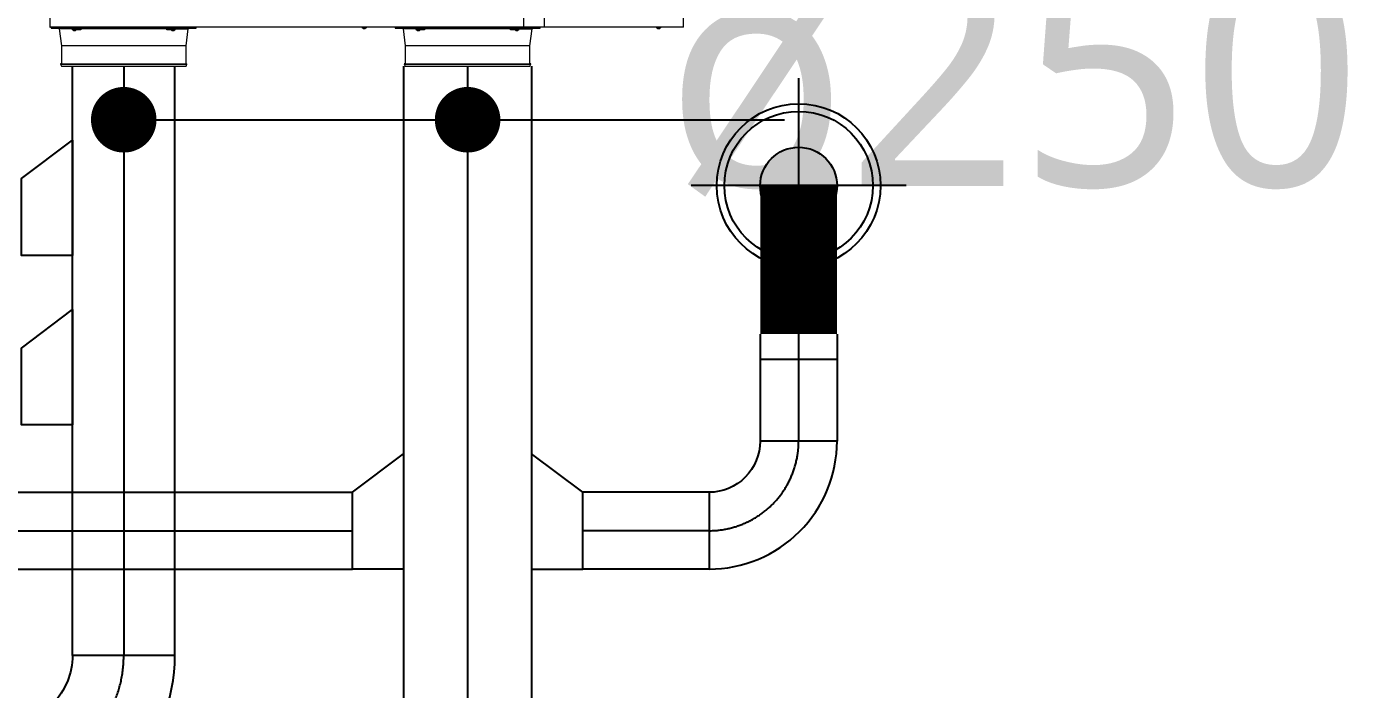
# Model space of a CAD drawing. Header units: millimetres. Extents: x 61566 to 667441, y 0 to 118800.
# Drawn here: x 446652 to 449232, y 49381 to 50675 of the extents above; entities that cross this region are included whole.
import ezdxf

# ---------------------------------------------------------------- set-up
doc = ezdxf.new("R2010")
doc.units = ezdxf.units.MM
doc.header["$LTSCALE"] = 200
doc.linetypes.add('CENTER', pattern=[50.8, 31.75, -6.35, 6.35, -6.35])
for name, color, linetype in [('DUCT', 7, 'Continuous'), ('LG-환기', 2, 'Continuous'), ('TEXT', 3, 'Continuous'), ('환기(RA)', 2, 'Continuous'), ('환기(SA)', 3, 'Continuous'), ('환기유니트', 6, 'Continuous')]:
    doc.layers.add(name, color=color, linetype=linetype)
doc.styles.add('LG전자', font='malgun.ttf')

# ---------------------------------------------------------------- blocks, each defined once
blk = doc.blocks.new('A$C40B63A93')
at = {"color": 1}
for p, q in [((210, 420), (210, 0)), ((420, 210), (0, 210))]:
    blk.add_line(p, q, dxfattribs=at)
at = {"color": 0}
for radius in [160, 145, 75]:
    blk.add_circle((210, 210), radius, dxfattribs=at)
blk = doc.blocks.new('ELBOW_90_150')
at = {"layer": 'DUCT', "color": 0}
blk.add_lwpolyline([(175, 250, 0.414214), (-75, 0), (75, 0, -0.414214), (175, 100), (175, 250)], format="xyb", dxfattribs=at)
at = {"layer": 'DUCT', "color": 1, "linetype": 'CENTER'}
blk.add_arc((175, 0), 175, 90, 180, dxfattribs=at)
blk = doc.blocks.new('상업용 프리미엄환기 800~1000CMH')
at = {"layer": 'LG-환기', "color": 0, "linetype": 'Continuous', "lineweight": 18}
for p, q in [((1051.8, 1261.3), (705.5, 1261.3)), ((1051.8, 1261.3), (1051.8, 989)), ((1052.3, 1217), (1052.3, 1208.1)), ((1054.2, 1210.6), (1054.2, 1210.6)), ((751.8, 989.1), (1051.8, 989.1)), ((1051.8, 989.1), (1051.8, 949.1)), ((1053.8, 980.9), (1051.8, 980.9)), ((1054, 969.9), (1053.8, 980.9)), ((1053.8, 980.9), (1053.8, 971.9)), ((1052.5, 729.7), (1052.5, 957.7)), ((1053.4, 968.5), (1053.4, 968.5)), ((1053.8, 969.8), (1053.8, 870.6)), ((1054, 937.7), (1054, 969.9)), ((1088.3, 961.2), (1054.9, 965.4)), ((1054.9, 941.2), (1054.9, 965.4)), ((1123.2, 961.2), (1088.3, 961.2)), ((1088.3, 961.2), (1088.3, 717.6)), ((1123.2, 716.3), (1123.2, 962.4)), ((1128.2, 961.2), (1123.9, 962.9)), ((1123.9, 715.8), (1123.9, 962.9)), ((1128.2, 717.6), (1128.2, 961.2)), ((1051.8, 949.1), (751.8, 949.1)), ((1051.8, 949), (1051.8, 23.9)), ((1056, 941.2), (1053.8, 941.2)), ((1056, 930.9), (1053.9, 930.9)), ((1056, 941.2), (1056, 924.7)), ((1056.3, 940.2), (1056, 940.2)), ((1056, 930.8), (1056.3, 930.8)), ((1056.3, 930.8), (1056.3, 940.2)), ((1056.9, 931.4), (1056.9, 923.3)), ((1058.1, 937.7), (1058.1, 937.7)), ((1058.5, 935.9), (1058.1, 935.9)), ((1058.1, 935.1), (1058.5, 935.1)), ((1058.1, 933.4), (1058.1, 933.4)), ((1054, 927.3), (1054, 751.4)), ((1054.9, 923.5), (1054.9, 755.2)), ((1053.8, 870.6), (1051.8, 870.6)), ((1051.8, 808.1), (1053.8, 808.1)), ((1053.8, 697.9), (1053.8, 808.1)), ((1056, 754), (1056, 737.5)), ((1056.9, 755.4), (1056.9, 747.4)), ((1053.8, 737.5), (1056, 737.5)), ((1056, 747.8), (1053.9, 747.8)), ((1054, 741), (1054, 708.9)), ((1054.9, 737.5), (1054.9, 713.3)), ((1056.3, 747.9), (1056, 747.9)), ((1056, 738.5), (1056.3, 738.5)), ((1056.3, 738.5), (1056.3, 747.9)), ((1058.1, 745.3), (1058.1, 745.3)), ((1058.5, 743.6), (1058.1, 743.6)), ((1058.1, 742.8), (1058.5, 742.8)), ((1058.1, 741), (1058.1, 741)), ((1051.8, 697.9), (1053.8, 697.9)), ((1053.8, 697.9), (1054, 708.9)), ((1054.9, 713.3), (1088.3, 717.6)), ((1088.3, 717.6), (1123.2, 717.6)), ((1123.9, 715.8), (1128.2, 717.6)), ((1052.3, 642), (1052.3, 633.1)), ((1054.2, 635.6), (1054.2, 635.6)), ((1053.8, 309.4), (1051.8, 309.4)), ((1053.8, 309.4), (1053.8, 199.1)), ((1054, 298.4), (1053.8, 309.4)), ((1054, 266.2), (1054, 298.4)), ((1054.9, 269.7), (1054.9, 293.9)), ((1088.3, 289.7), (1054.9, 293.9)), ((1088.3, 289.7), (1088.3, 46.1)), ((1123.2, 289.7), (1088.3, 289.7)), ((1123.2, 44.8), (1123.2, 290.9)), ((1123.9, 44.3), (1123.9, 291.4)), ((1128.2, 289.7), (1123.9, 291.4)), ((1128.2, 46.1), (1128.2, 289.7)), ((1056, 269.7), (1053.8, 269.7)), ((1056, 259.4), (1053.9, 259.4)), ((1056, 269.7), (1056, 253.2)), ((1056.3, 268.7), (1056, 268.7)), ((1056, 259.3), (1056.3, 259.3)), ((1056.3, 259.3), (1056.3, 268.7)), ((1056.9, 259.9), (1056.9, 251.8)), ((1058.1, 266.2), (1058.1, 266.2)), ((1058.5, 264.4), (1058.1, 264.4)), ((1058.1, 263.6), (1058.5, 263.6)), ((1058.1, 261.9), (1058.1, 261.9)), ((1054, 255.8), (1054, 79.9)), ((1054.9, 252), (1054.9, 83.7)), ((1053.8, 199.1), (1051.8, 199.1)), ((1051.8, 136.6), (1053.8, 136.6)), ((1053.8, 26.4), (1053.8, 136.6)), ((1056, 82.5), (1056, 66)), ((1056.9, 83.9), (1056.9, 75.9)), ((1053.8, 66), (1056, 66)), ((1056, 76.3), (1053.9, 76.3)), ((1054, 69.5), (1054, 37.4)), ((1054.9, 66), (1054.9, 41.8)), ((1056.3, 76.4), (1056, 76.4)), ((1056, 67), (1056.3, 67)), ((1056.3, 67), (1056.3, 76.4)), ((1058.1, 73.8), (1058.1, 73.8)), ((1058.5, 72.1), (1058.1, 72.1)), ((1058.1, 71.3), (1058.5, 71.3)), ((1058.1, 69.5), (1058.1, 69.5)), ((1051.8, 26.4), (1053.8, 26.4)), ((1053.8, 26.4), (1054, 37.4)), ((1054.9, 41.8), (1088.3, 46.1)), ((1088.3, 46.1), (1123.2, 46.1)), ((1123.9, 44.3), (1128.2, 46.1)), ((1051.8, 23.9), (-10.4, 23.9))]:
    blk.add_line(p, q, dxfattribs=at)
at = {"layer": 'LG-환기', "color": 0, "linetype": 'Continuous', "lineweight": 35}
for p, q in [((1050.5, 1261.3), (1050.5, 1261.3)), ((1050.5, 23.8), (1050.5, 23.9))]:
    blk.add_line(p, q, dxfattribs=at)
at = {"layer": 'LG-환기', "color": 0, "linetype": 'Continuous', "lineweight": 18}
for centre, radius, start, end in [((1052.1, 1216.8), 0.3, 55.3987, 180), ((1049.2, 1212.6), 5.4, 26.0867, 55.3987), ((1052.1, 1208.4), 0.3, 180, 304.6013), ((1049.2, 1212.6), 5.4, 304.6013, 338.604), ((1048.4, 970.5), 5.4, 26.0867, 51.0303), ((1048.4, 970.5), 5.4, 308.9696, 338.604), ((1055, 966.4), 1, 180, 262.6736), ((1123.7, 962.4), 0.5, 68.1986, 180), ((1052.4, 935.5), 6.1, 20.6378, 50.3981), ((1052.4, 935.5), 6.1, 309.6019, 339.3622), ((1052.4, 935.5), 6.09, 3.7679, 20.6843), ((1052.4, 935.5), 5.71, 355.982, 4.018), ((1052.4, 935.5), 6.09, 339.3157, 356.2321), ((1052.4, 743.2), 6.1, 20.6378, 50.3981), ((1052.4, 743.2), 6.1, 309.6019, 339.3622), ((1052.4, 743.2), 6.09, 3.7679, 20.6843), ((1052.4, 743.2), 5.71, 355.982, 4.018), ((1052.4, 743.2), 6.09, 339.3157, 356.2321), ((1055, 712.3), 1, 97.3264, 180), ((1123.7, 716.3), 0.5, 180, 291.8014), ((1052.1, 641.8), 0.3, 55.3987, 180), ((1052.1, 633.4), 0.3, 180, 304.6013), ((1049.2, 637.6), 5.4, 26.0867, 55.3987), ((1049.2, 637.6), 5.4, 304.6013, 338.604), ((1055, 294.9), 1, 180, 262.6736), ((1123.7, 290.9), 0.5, 68.1986, 180), ((1052.4, 264), 6.1, 20.6378, 50.3981), ((1052.4, 264), 6.1, 309.6019, 339.3622), ((1052.4, 264), 6.09, 3.7679, 20.6843), ((1052.4, 264), 5.71, 355.982, 4.018), ((1052.4, 264), 6.09, 339.3157, 356.2321), ((1052.4, 71.7), 6.1, 20.6378, 50.3981), ((1052.4, 71.7), 6.1, 309.6019, 339.3622), ((1052.4, 71.7), 6.09, 3.7679, 20.6843), ((1052.4, 71.7), 5.71, 355.982, 4.018), ((1052.4, 71.7), 6.09, 339.3157, 356.2321), ((1055, 40.8), 1, 97.3264, 180), ((1123.7, 44.8), 0.5, 180, 291.8014)]:
    blk.add_arc(centre, radius, start, end, dxfattribs=at)
for points, knots in [([(1054.5, 1213.3), (1054.5, 1213.4), (1054.5, 1213.5), (1054.5, 1213.6), (1054.5, 1213.7), (1054.4, 1213.8), (1054.4, 1213.9), (1054.4, 1214), (1054.4, 1214), (1054.4, 1214.1), (1054.3, 1214.3), (1054.2, 1214.5), (1054.2, 1214.6)], [0, 0, 0, 0, 0.25, 0.25, 0.375, 0.375, 0.5, 0.5, 0.625, 0.625, 0.75, 1, 1, 1, 1]), ([(1054.2, 1213), (1054.3, 1213), (1054.4, 1213), (1054.4, 1213), (1054.4, 1213), (1054.5, 1213), (1054.5, 1213), (1054.5, 1213), (1054.5, 1213), (1054.5, 1213)], [0, 0, 0, 0, 0.5, 0.5, 0.625, 0.625, 0.75, 0.75, 1, 1, 1, 1]), ([(1054.5, 1213), (1054.5, 1213), (1054.5, 1213), (1054.6, 1213), (1054.6, 1213), (1054.6, 1213), (1054.6, 1213), (1054.6, 1213), (1054.6, 1213), (1054.6, 1213), (1054.6, 1213), (1054.6, 1213), (1054.6, 1213), (1054.6, 1213.1), (1054.6, 1213.1), (1054.6, 1213.1), (1054.6, 1213.1), (1054.6, 1213.1), (1054.6, 1213.1), (1054.6, 1213.2), (1054.6, 1213.2), (1054.6, 1213.2), (1054.5, 1213.2), (1054.5, 1213.2), (1054.5, 1213.3)], [0, 0, 0, 0, 0.125, 0.125, 0.1875, 0.1875, 0.25, 0.25, 0.375, 0.375, 0.4375, 0.4375, 0.5, 0.5, 0.625, 0.625, 0.6875, 0.6875, 0.75, 0.8125, 0.8125, 0.875, 0.875, 1, 1, 1, 1]), ([(1054.5, 1212.2), (1054.5, 1212.2), (1054.5, 1212.2), (1054.4, 1212.2), (1054.4, 1212.2), (1054.3, 1212.2), (1054.3, 1212.2), (1054.2, 1212.2), (1054.2, 1212.2), (1054.2, 1212.2)], [0, 0, 0, 0, 0.5, 0.5, 0.75, 0.75, 0.875, 0.875, 1, 1, 1, 1]), ([(1054.2, 1210.6), (1054.3, 1210.7), (1054.3, 1210.8), (1054.4, 1211), (1054.4, 1211), (1054.4, 1211.1), (1054.4, 1211.2), (1054.5, 1211.4), (1054.5, 1211.6), (1054.5, 1211.9)], [0, 0, 0, 0, 0.25, 0.25, 0.375, 0.375, 0.5, 0.5, 1, 1, 1, 1]), ([(1054.5, 1211.9), (1054.5, 1211.9), (1054.5, 1211.9), (1054.6, 1211.9), (1054.6, 1211.9), (1054.6, 1212), (1054.6, 1212), (1054.6, 1212), (1054.6, 1212), (1054.6, 1212), (1054.6, 1212), (1054.6, 1212.1), (1054.6, 1212.1), (1054.6, 1212.1), (1054.6, 1212.1), (1054.6, 1212.1), (1054.6, 1212.1), (1054.6, 1212.1), (1054.6, 1212.1), (1054.6, 1212.1), (1054.6, 1212.1), (1054.6, 1212.1), (1054.5, 1212.2), (1054.5, 1212.2), (1054.5, 1212.2)], [0, 0, 0, 0, 0.125, 0.125, 0.1875, 0.1875, 0.25, 0.25, 0.375, 0.375, 0.4375, 0.4375, 0.5, 0.5, 0.625, 0.625, 0.6875, 0.6875, 0.75, 0.8125, 0.8125, 0.875, 0.875, 1, 1, 1, 1]), ([(1053.7, 971.2), (1053.7, 971.3), (1053.7, 971.4), (1053.7, 971.5), (1053.7, 971.6), (1053.6, 971.7), (1053.6, 971.8), (1053.6, 971.9), (1053.6, 971.9), (1053.6, 972), (1053.5, 972.2), (1053.4, 972.4), (1053.4, 972.5)], [0, 0, 0, 0, 0.25, 0.25, 0.375, 0.375, 0.5, 0.5, 0.625, 0.625, 0.75, 1, 1, 1, 1]), ([(1053.4, 970.9), (1053.5, 970.9), (1053.6, 970.9), (1053.6, 970.9), (1053.6, 970.9), (1053.7, 970.9), (1053.7, 970.9), (1053.7, 970.9), (1053.7, 970.9), (1053.7, 970.9)], [0, 0, 0, 0, 0.5, 0.5, 0.625, 0.625, 0.75, 0.75, 1, 1, 1, 1]), ([(1053.7, 970.1), (1053.7, 970.1), (1053.7, 970.1), (1053.6, 970.1), (1053.6, 970.1), (1053.5, 970.1), (1053.5, 970.1), (1053.4, 970.1), (1053.4, 970.1), (1053.4, 970.1)], [0, 0, 0, 0, 0.5, 0.5, 0.75, 0.75, 0.875, 0.875, 1, 1, 1, 1]), ([(1053.4, 968.5), (1053.5, 968.6), (1053.5, 968.7), (1053.6, 968.9), (1053.6, 968.9), (1053.6, 969), (1053.6, 969.1), (1053.7, 969.3), (1053.7, 969.5), (1053.7, 969.8)], [0, 0, 0, 0, 0.25, 0.25, 0.375, 0.375, 0.5, 0.5, 1, 1, 1, 1]), ([(1053.7, 970.9), (1053.7, 970.9), (1053.7, 970.9), (1053.8, 970.9), (1053.8, 970.9), (1053.8, 970.9), (1053.8, 970.9), (1053.8, 970.9), (1053.8, 970.9), (1053.8, 970.9), (1053.8, 970.9), (1053.8, 970.9), (1053.8, 970.9), (1053.8, 971), (1053.8, 971), (1053.8, 971), (1053.8, 971), (1053.8, 971), (1053.8, 971), (1053.8, 971.1), (1053.8, 971.1), (1053.8, 971.1), (1053.7, 971.1), (1053.7, 971.1), (1053.7, 971.2)], [0, 0, 0, 0, 0.125, 0.125, 0.1875, 0.1875, 0.25, 0.25, 0.375, 0.375, 0.4375, 0.4375, 0.5, 0.5, 0.625, 0.625, 0.6875, 0.6875, 0.75, 0.8125, 0.8125, 0.875, 0.875, 1, 1, 1, 1]), ([(1053.7, 969.8), (1053.7, 969.8), (1053.7, 969.8), (1053.8, 969.8), (1053.8, 969.8), (1053.8, 969.9), (1053.8, 969.9), (1053.8, 969.9), (1053.8, 969.9), (1053.8, 969.9), (1053.8, 969.9), (1053.8, 970), (1053.8, 970), (1053.8, 970), (1053.8, 970), (1053.8, 970), (1053.8, 970), (1053.8, 970), (1053.8, 970), (1053.8, 970), (1053.8, 970), (1053.8, 970), (1053.7, 970.1), (1053.7, 970.1), (1053.7, 970.1)], [0, 0, 0, 0, 0.125, 0.125, 0.1875, 0.1875, 0.25, 0.25, 0.375, 0.375, 0.4375, 0.4375, 0.5, 0.5, 0.625, 0.625, 0.6875, 0.6875, 0.75, 0.8125, 0.8125, 0.875, 0.875, 1, 1, 1, 1]), ([(1053.8, 939.4), (1053.8, 939.6), (1053.8, 939.7), (1053.8, 939.8), (1053.8, 939.9), (1053.8, 939.9), (1053.8, 940), (1053.8, 940.1), (1053.8, 940.3), (1053.8, 940.5), (1053.8, 940.6), (1053.8, 940.8), (1053.8, 940.8), (1053.8, 940.8), (1053.8, 940.9), (1053.8, 940.9), (1053.8, 940.9), (1053.8, 941), (1053.8, 941.1), (1053.8, 941.1), (1053.8, 941.2), (1053.8, 941.2), (1053.8, 941.2), (1053.8, 941.2), (1053.8, 941.2)], [0, 0, 0, 0, 0.12492, 0.12492, 0.15615, 0.15615, 0.18738, 0.24984, 0.24984, 0.37476, 0.49968, 0.49968, 0.562139, 0.562139, 0.593369, 0.593369, 0.624599, 0.624599, 0.749519, 0.874439, 0.874439, 0.999359, 0.999359, 1, 1, 1, 1]), ([(1053.9, 930.9), (1053.9, 931.1), (1053.9, 931.2), (1053.9, 931.5), (1053.9, 931.8), (1053.8, 932.2), (1053.8, 932.4), (1053.8, 932.4), (1053.8, 932.5), (1053.8, 932.6), (1053.8, 932.7), (1053.8, 932.8), (1053.8, 933.1), (1053.8, 933.4), (1053.8, 933.8), (1053.8, 934.1), (1053.8, 934.2), (1053.8, 934.3), (1053.8, 934.4), (1053.8, 934.5), (1053.8, 934.5), (1053.8, 934.8), (1053.8, 935), (1053.8, 935.4), (1053.8, 935.8), (1053.8, 936.1), (1053.8, 936.4), (1053.8, 936.4), (1053.8, 936.5), (1053.8, 936.6), (1053.8, 936.7), (1053.8, 936.8), (1053.8, 937.1), (1053.8, 937.5), (1053.8, 937.8), (1053.8, 938.1), (1053.8, 938.2), (1053.8, 938.3), (1053.8, 938.3), (1053.8, 938.4), (1053.8, 938.5), (1053.8, 938.7), (1053.8, 938.8), (1053.8, 939.1), (1053.8, 939.3), (1053.8, 939.4)], [0, 0, 0, 0, 0.0625, 0.0625, 0.125, 0.1875, 0.1875, 0.203125, 0.203125, 0.21875, 0.21875, 0.25, 0.25, 0.3125, 0.375, 0.375, 0.40625, 0.40625, 0.421875, 0.421875, 0.4375, 0.4375, 0.5, 0.5, 0.5625, 0.625, 0.625, 0.640625, 0.640625, 0.65625, 0.65625, 0.6875, 0.6875, 0.75, 0.8125, 0.8125, 0.84375, 0.84375, 0.859375, 0.859375, 0.875, 0.875, 0.9375, 0.9375, 1, 1, 1, 1]), ([(1054, 927.3), (1054, 927.6), (1054, 927.8), (1053.9, 929), (1053.9, 930), (1053.9, 930.9)], [0, 0, 0, 0, 0.221672, 0.221672, 1, 1, 1, 1]), ([(1054, 924.9), (1054.3, 924.9), (1054.7, 924.9), (1055.3, 924.8), (1055.7, 924.8), (1056, 924.7)], [0, 0, 0, 0, 0.5, 0.5, 1, 1, 1, 1]), ([(1054.9, 923.5), (1054.9, 923.5), (1054.9, 923.5), (1054.8, 923.5), (1054.8, 923.5), (1054.8, 923.5), (1054.8, 923.6), (1054.7, 923.6), (1054.7, 923.7), (1054.6, 923.7), (1054.5, 923.8), (1054.5, 923.9), (1054.4, 923.9), (1054.4, 924), (1054.4, 924), (1054.4, 924), (1054.3, 924), (1054.3, 924.1), (1054.3, 924.2), (1054.2, 924.2), (1054.2, 924.3), (1054.2, 924.3), (1054.1, 924.4), (1054.1, 924.4), (1054.1, 924.4), (1054.1, 924.5), (1054.1, 924.5), (1054.1, 924.6), (1054, 924.6), (1054, 924.6), (1054, 924.7), (1054, 924.7), (1054, 924.7), (1054, 924.8), (1054, 924.8), (1054, 924.8), (1054, 924.9)], [0, 0, 0, 0, 0.015625, 0.015625, 0.03125, 0.0625, 0.0625, 0.125, 0.125, 0.25, 0.25, 0.375, 0.375, 0.40625, 0.40625, 0.4375, 0.4375, 0.5, 0.5, 0.625, 0.625, 0.65625, 0.65625, 0.6875, 0.6875, 0.75, 0.75, 0.8125, 0.8125, 0.84375, 0.84375, 0.875, 0.875, 0.9375, 0.9375, 1, 1, 1, 1]), ([(1056, 924.7), (1056, 924.7), (1056, 924.6), (1056, 924.6), (1056, 924.5), (1056, 924.5), (1056, 924.5), (1056, 924.4), (1056, 924.4), (1056.1, 924.4), (1056.1, 924.3), (1056.1, 924.3), (1056.1, 924.2), (1056.1, 924.2), (1056.1, 924.2), (1056.2, 924.1), (1056.2, 924.1), (1056.2, 924.1), (1056.3, 924), (1056.3, 923.9), (1056.3, 923.9), (1056.4, 923.8), (1056.4, 923.8), (1056.4, 923.8), (1056.4, 923.8), (1056.5, 923.7), (1056.5, 923.6), (1056.6, 923.5), (1056.7, 923.5), (1056.7, 923.4), (1056.8, 923.4), (1056.8, 923.3), (1056.8, 923.3), (1056.8, 923.3), (1056.9, 923.3), (1056.9, 923.3), (1056.9, 923.3)], [0, 0, 0, 0, 0.0625, 0.0625, 0.125, 0.125, 0.15625, 0.15625, 0.1875, 0.1875, 0.25, 0.25, 0.3125, 0.3125, 0.34375, 0.34375, 0.375, 0.375, 0.5, 0.5, 0.5625, 0.5625, 0.59375, 0.59375, 0.625, 0.625, 0.75, 0.75, 0.875, 0.875, 0.9375, 0.9375, 0.96875, 0.984375, 0.984375, 1, 1, 1, 1]), ([(1053.8, 808.1), (1053.8, 813.3), (1053.8, 818.5), (1053.8, 828.9), (1053.8, 839.4), (1053.8, 849.8), (1053.8, 860.2), (1053.8, 865.4), (1053.8, 870.6)], [0, 0, 0, 0, 0.25, 0.25, 0.5, 0.75, 0.75, 1, 1, 1, 1]), ([(1053.9, 747.8), (1053.9, 748.7), (1053.9, 749.7), (1054, 750.9), (1054, 751.2), (1054, 751.4)], [0, 0, 0, 0, 0.778328, 0.778328, 1, 1, 1, 1]), ([(1054, 753.8), (1054, 753.9), (1054, 753.9), (1054, 754), (1054, 754), (1054, 754), (1054, 754.1), (1054, 754.1), (1054, 754.1), (1054.1, 754.2), (1054.1, 754.2), (1054.1, 754.3), (1054.1, 754.3), (1054.1, 754.3), (1054.1, 754.4), (1054.2, 754.4), (1054.2, 754.4), (1054.2, 754.5), (1054.3, 754.5), (1054.3, 754.6), (1054.3, 754.7), (1054.4, 754.7), (1054.4, 754.7), (1054.4, 754.8), (1054.4, 754.8), (1054.5, 754.8), (1054.5, 754.9), (1054.6, 755), (1054.7, 755.1), (1054.7, 755.1), (1054.8, 755.2), (1054.8, 755.2), (1054.8, 755.2), (1054.8, 755.2), (1054.9, 755.2), (1054.9, 755.2), (1054.9, 755.2)], [0, 0, 0, 0, 0.0625, 0.0625, 0.125, 0.125, 0.15625, 0.15625, 0.1875, 0.1875, 0.25, 0.25, 0.3125, 0.3125, 0.34375, 0.34375, 0.375, 0.375, 0.5, 0.5, 0.5625, 0.5625, 0.59375, 0.59375, 0.625, 0.625, 0.75, 0.75, 0.875, 0.875, 0.9375, 0.9375, 0.96875, 0.984375, 0.984375, 1, 1, 1, 1]), ([(1056, 754), (1055.7, 753.9), (1055.3, 753.9), (1054.7, 753.8), (1054.3, 753.8), (1054, 753.8)], [0, 0, 0, 0, 0.5, 0.5, 1, 1, 1, 1]), ([(1056.9, 755.4), (1056.9, 755.4), (1056.9, 755.4), (1056.8, 755.4), (1056.8, 755.4), (1056.8, 755.4), (1056.8, 755.3), (1056.7, 755.3), (1056.7, 755.2), (1056.6, 755.2), (1056.5, 755.1), (1056.5, 755), (1056.4, 755), (1056.4, 754.9), (1056.4, 754.9), (1056.4, 754.9), (1056.3, 754.8), (1056.3, 754.8), (1056.3, 754.7), (1056.2, 754.7), (1056.2, 754.6), (1056.2, 754.6), (1056.1, 754.5), (1056.1, 754.5), (1056.1, 754.5), (1056.1, 754.4), (1056.1, 754.4), (1056.1, 754.3), (1056, 754.3), (1056, 754.3), (1056, 754.2), (1056, 754.2), (1056, 754.2), (1056, 754.1), (1056, 754.1), (1056, 754.1), (1056, 754)], [0, 0, 0, 0, 0.015625, 0.015625, 0.03125, 0.0625, 0.0625, 0.125, 0.125, 0.25, 0.25, 0.375, 0.375, 0.40625, 0.40625, 0.4375, 0.4375, 0.5, 0.5, 0.625, 0.625, 0.65625, 0.65625, 0.6875, 0.6875, 0.75, 0.75, 0.8125, 0.8125, 0.84375, 0.84375, 0.875, 0.875, 0.9375, 0.9375, 1, 1, 1, 1]), ([(1053.8, 739.3), (1053.8, 739.4), (1053.8, 739.6), (1053.8, 739.8), (1053.8, 739.8), (1053.8, 739.9), (1053.8, 740), (1053.8, 740.1), (1053.8, 740.4), (1053.8, 740.7), (1053.8, 741.1), (1053.8, 741.3), (1053.8, 741.4), (1053.8, 741.6), (1053.8, 741.6), (1053.8, 741.7), (1053.8, 741.8), (1053.8, 742), (1053.8, 742.4), (1053.8, 742.8), (1053.8, 743.1), (1053.8, 743.3), (1053.8, 743.6), (1053.8, 743.6), (1053.8, 743.7), (1053.8, 743.9), (1053.8, 744), (1053.8, 744.3), (1053.8, 744.7), (1053.8, 745.1), (1053.8, 745.4), (1053.8, 745.5), (1053.8, 745.7), (1053.8, 745.7), (1053.8, 746), (1053.8, 746.4), (1053.9, 746.7), (1053.9, 747), (1053.9, 747), (1053.9, 747.2), (1053.9, 747.2), (1053.9, 747.3), (1053.9, 747.3), (1053.9, 747.5), (1053.9, 747.6), (1053.9, 747.8)], [0, 0, 0, 0, 0.0625, 0.0625, 0.078125, 0.078125, 0.09375, 0.125, 0.125, 0.1875, 0.25, 0.25, 0.28125, 0.28125, 0.296875, 0.296875, 0.3125, 0.3125, 0.375, 0.4375, 0.4375, 0.5, 0.5, 0.515625, 0.515625, 0.53125, 0.5625, 0.5625, 0.625, 0.6875, 0.6875, 0.71875, 0.71875, 0.75, 0.75, 0.8125, 0.875, 0.875, 0.90625, 0.90625, 0.921875, 0.921875, 0.9375, 0.9375, 1, 1, 1, 1]), ([(1053.8, 737.5), (1053.8, 737.5), (1053.8, 737.5), (1053.8, 737.5), (1053.8, 737.6), (1053.8, 737.6), (1053.8, 737.7), (1053.8, 737.7), (1053.8, 737.7), (1053.8, 737.7), (1053.8, 737.7), (1053.8, 737.8), (1053.8, 737.9), (1053.8, 738), (1053.8, 738.2), (1053.8, 738.3), (1053.8, 738.3), (1053.8, 738.4), (1053.8, 738.4), (1053.8, 738.5), (1053.8, 738.5), (1053.8, 738.7), (1053.8, 738.8), (1053.8, 739), (1053.8, 739.2), (1053.8, 739.3)], [0, 0, 0, 0, 0.001286, 0.001286, 0.126125, 0.250964, 0.250964, 0.282174, 0.282174, 0.313384, 0.313384, 0.375804, 0.375804, 0.500643, 0.625482, 0.625482, 0.687902, 0.687902, 0.719112, 0.719112, 0.750321, 0.750321, 0.875161, 0.875161, 1, 1, 1, 1]), ([(1054.5, 638.3), (1054.5, 638.4), (1054.5, 638.5), (1054.5, 638.6), (1054.5, 638.7), (1054.4, 638.8), (1054.4, 638.9), (1054.4, 639), (1054.4, 639), (1054.4, 639.1), (1054.3, 639.3), (1054.2, 639.5), (1054.2, 639.6)], [0, 0, 0, 0, 0.25, 0.25, 0.375, 0.375, 0.5, 0.5, 0.625, 0.625, 0.75, 1, 1, 1, 1]), ([(1054.2, 638), (1054.3, 638), (1054.4, 638), (1054.4, 638), (1054.4, 638), (1054.5, 638), (1054.5, 638), (1054.5, 638), (1054.5, 638), (1054.5, 638)], [0, 0, 0, 0, 0.5, 0.5, 0.625, 0.625, 0.75, 0.75, 1, 1, 1, 1]), ([(1054.5, 637.2), (1054.5, 637.2), (1054.5, 637.2), (1054.4, 637.2), (1054.4, 637.2), (1054.3, 637.2), (1054.3, 637.2), (1054.2, 637.2), (1054.2, 637.2), (1054.2, 637.2)], [0, 0, 0, 0, 0.5, 0.5, 0.75, 0.75, 0.875, 0.875, 1, 1, 1, 1]), ([(1054.2, 635.6), (1054.3, 635.7), (1054.3, 635.8), (1054.4, 636), (1054.4, 636), (1054.4, 636.1), (1054.4, 636.2), (1054.5, 636.4), (1054.5, 636.6), (1054.5, 636.9)], [0, 0, 0, 0, 0.25, 0.25, 0.375, 0.375, 0.5, 0.5, 1, 1, 1, 1]), ([(1054.5, 638), (1054.5, 638), (1054.5, 638), (1054.6, 638), (1054.6, 638), (1054.6, 638), (1054.6, 638), (1054.6, 638), (1054.6, 638), (1054.6, 638), (1054.6, 638), (1054.6, 638), (1054.6, 638), (1054.6, 638.1), (1054.6, 638.1), (1054.6, 638.1), (1054.6, 638.1), (1054.6, 638.1), (1054.6, 638.1), (1054.6, 638.2), (1054.6, 638.2), (1054.6, 638.2), (1054.5, 638.2), (1054.5, 638.2), (1054.5, 638.3)], [0, 0, 0, 0, 0.125, 0.125, 0.1875, 0.1875, 0.25, 0.25, 0.375, 0.375, 0.4375, 0.4375, 0.5, 0.5, 0.625, 0.625, 0.6875, 0.6875, 0.75, 0.8125, 0.8125, 0.875, 0.875, 1, 1, 1, 1]), ([(1054.5, 636.9), (1054.5, 636.9), (1054.5, 636.9), (1054.6, 636.9), (1054.6, 636.9), (1054.6, 637), (1054.6, 637), (1054.6, 637), (1054.6, 637), (1054.6, 637), (1054.6, 637), (1054.6, 637.1), (1054.6, 637.1), (1054.6, 637.1), (1054.6, 637.1), (1054.6, 637.1), (1054.6, 637.1), (1054.6, 637.1), (1054.6, 637.1), (1054.6, 637.1), (1054.6, 637.1), (1054.6, 637.1), (1054.5, 637.2), (1054.5, 637.2), (1054.5, 637.2)], [0, 0, 0, 0, 0.125, 0.125, 0.1875, 0.1875, 0.25, 0.25, 0.375, 0.375, 0.4375, 0.4375, 0.5, 0.5, 0.625, 0.625, 0.6875, 0.6875, 0.75, 0.8125, 0.8125, 0.875, 0.875, 1, 1, 1, 1]), ([(1053.8, 267.9), (1053.8, 268.1), (1053.8, 268.2), (1053.8, 268.3), (1053.8, 268.4), (1053.8, 268.4), (1053.8, 268.5), (1053.8, 268.6), (1053.8, 268.8), (1053.8, 269), (1053.8, 269.1), (1053.8, 269.3), (1053.8, 269.3), (1053.8, 269.3), (1053.8, 269.4), (1053.8, 269.4), (1053.8, 269.4), (1053.8, 269.5), (1053.8, 269.6), (1053.8, 269.6), (1053.8, 269.7), (1053.8, 269.7), (1053.8, 269.7), (1053.8, 269.7), (1053.8, 269.7)], [0, 0, 0, 0, 0.12492, 0.12492, 0.15615, 0.15615, 0.18738, 0.24984, 0.24984, 0.37476, 0.49968, 0.49968, 0.562139, 0.562139, 0.593369, 0.593369, 0.624599, 0.624599, 0.749519, 0.874439, 0.874439, 0.999359, 0.999359, 1, 1, 1, 1]), ([(1053.9, 259.4), (1053.9, 259.6), (1053.9, 259.7), (1053.9, 260), (1053.9, 260.3), (1053.8, 260.7), (1053.8, 260.9), (1053.8, 260.9), (1053.8, 261), (1053.8, 261.1), (1053.8, 261.2), (1053.8, 261.3), (1053.8, 261.6), (1053.8, 261.9), (1053.8, 262.3), (1053.8, 262.6), (1053.8, 262.7), (1053.8, 262.8), (1053.8, 262.9), (1053.8, 263), (1053.8, 263), (1053.8, 263.3), (1053.8, 263.5), (1053.8, 263.9), (1053.8, 264.3), (1053.8, 264.6), (1053.8, 264.9), (1053.8, 264.9), (1053.8, 265), (1053.8, 265.1), (1053.8, 265.2), (1053.8, 265.3), (1053.8, 265.6), (1053.8, 266), (1053.8, 266.3), (1053.8, 266.6), (1053.8, 266.7), (1053.8, 266.8), (1053.8, 266.8), (1053.8, 266.9), (1053.8, 267), (1053.8, 267.2), (1053.8, 267.3), (1053.8, 267.6), (1053.8, 267.8), (1053.8, 267.9)], [0, 0, 0, 0, 0.0625, 0.0625, 0.125, 0.1875, 0.1875, 0.203125, 0.203125, 0.21875, 0.21875, 0.25, 0.25, 0.3125, 0.375, 0.375, 0.40625, 0.40625, 0.421875, 0.421875, 0.4375, 0.4375, 0.5, 0.5, 0.5625, 0.625, 0.625, 0.640625, 0.640625, 0.65625, 0.65625, 0.6875, 0.6875, 0.75, 0.8125, 0.8125, 0.84375, 0.84375, 0.859375, 0.859375, 0.875, 0.875, 0.9375, 0.9375, 1, 1, 1, 1]), ([(1054, 255.8), (1054, 256.1), (1054, 256.3), (1053.9, 257.5), (1053.9, 258.5), (1053.9, 259.4)], [0, 0, 0, 0, 0.221672, 0.221672, 1, 1, 1, 1]), ([(1054, 253.4), (1054.3, 253.4), (1054.7, 253.4), (1055.3, 253.3), (1055.7, 253.3), (1056, 253.2)], [0, 0, 0, 0, 0.5, 0.5, 1, 1, 1, 1]), ([(1054.9, 252), (1054.9, 252), (1054.9, 252), (1054.8, 252), (1054.8, 252), (1054.8, 252), (1054.8, 252.1), (1054.7, 252.1), (1054.7, 252.2), (1054.6, 252.2), (1054.5, 252.3), (1054.5, 252.4), (1054.4, 252.4), (1054.4, 252.5), (1054.4, 252.5), (1054.4, 252.5), (1054.3, 252.5), (1054.3, 252.6), (1054.3, 252.7), (1054.2, 252.7), (1054.2, 252.8), (1054.2, 252.8), (1054.1, 252.9), (1054.1, 252.9), (1054.1, 252.9), (1054.1, 253), (1054.1, 253), (1054.1, 253.1), (1054, 253.1), (1054, 253.1), (1054, 253.2), (1054, 253.2), (1054, 253.2), (1054, 253.3), (1054, 253.3), (1054, 253.3), (1054, 253.4)], [0, 0, 0, 0, 0.015625, 0.015625, 0.03125, 0.0625, 0.0625, 0.125, 0.125, 0.25, 0.25, 0.375, 0.375, 0.40625, 0.40625, 0.4375, 0.4375, 0.5, 0.5, 0.625, 0.625, 0.65625, 0.65625, 0.6875, 0.6875, 0.75, 0.75, 0.8125, 0.8125, 0.84375, 0.84375, 0.875, 0.875, 0.9375, 0.9375, 1, 1, 1, 1]), ([(1056, 253.2), (1056, 253.2), (1056, 253.1), (1056, 253.1), (1056, 253), (1056, 253), (1056, 253), (1056, 252.9), (1056, 252.9), (1056.1, 252.9), (1056.1, 252.8), (1056.1, 252.8), (1056.1, 252.7), (1056.1, 252.7), (1056.1, 252.7), (1056.2, 252.6), (1056.2, 252.6), (1056.2, 252.6), (1056.3, 252.5), (1056.3, 252.4), (1056.3, 252.4), (1056.4, 252.3), (1056.4, 252.3), (1056.4, 252.3), (1056.4, 252.3), (1056.5, 252.2), (1056.5, 252.1), (1056.6, 252), (1056.7, 252), (1056.7, 251.9), (1056.8, 251.9), (1056.8, 251.8), (1056.8, 251.8), (1056.8, 251.8), (1056.9, 251.8), (1056.9, 251.8), (1056.9, 251.8)], [0, 0, 0, 0, 0.0625, 0.0625, 0.125, 0.125, 0.15625, 0.15625, 0.1875, 0.1875, 0.25, 0.25, 0.3125, 0.3125, 0.34375, 0.34375, 0.375, 0.375, 0.5, 0.5, 0.5625, 0.5625, 0.59375, 0.59375, 0.625, 0.625, 0.75, 0.75, 0.875, 0.875, 0.9375, 0.9375, 0.96875, 0.984375, 0.984375, 1, 1, 1, 1]), ([(1053.8, 136.6), (1053.8, 141.8), (1053.8, 147), (1053.8, 157.4), (1053.8, 167.9), (1053.8, 178.3), (1053.8, 188.7), (1053.8, 193.9), (1053.8, 199.1)], [0, 0, 0, 0, 0.25, 0.25, 0.5, 0.75, 0.75, 1, 1, 1, 1]), ([(1053.9, 76.3), (1053.9, 77.2), (1053.9, 78.2), (1054, 79.4), (1054, 79.7), (1054, 79.9)], [0, 0, 0, 0, 0.778328, 0.778328, 1, 1, 1, 1]), ([(1054, 82.3), (1054, 82.4), (1054, 82.4), (1054, 82.5), (1054, 82.5), (1054, 82.5), (1054, 82.6), (1054, 82.6), (1054, 82.6), (1054.1, 82.7), (1054.1, 82.7), (1054.1, 82.8), (1054.1, 82.8), (1054.1, 82.8), (1054.1, 82.9), (1054.2, 82.9), (1054.2, 82.9), (1054.2, 83), (1054.3, 83), (1054.3, 83.1), (1054.3, 83.2), (1054.4, 83.2), (1054.4, 83.2), (1054.4, 83.3), (1054.4, 83.3), (1054.5, 83.3), (1054.5, 83.4), (1054.6, 83.5), (1054.7, 83.6), (1054.7, 83.6), (1054.8, 83.7), (1054.8, 83.7), (1054.8, 83.7), (1054.8, 83.7), (1054.9, 83.7), (1054.9, 83.7), (1054.9, 83.7)], [0, 0, 0, 0, 0.0625, 0.0625, 0.125, 0.125, 0.15625, 0.15625, 0.1875, 0.1875, 0.25, 0.25, 0.3125, 0.3125, 0.34375, 0.34375, 0.375, 0.375, 0.5, 0.5, 0.5625, 0.5625, 0.59375, 0.59375, 0.625, 0.625, 0.75, 0.75, 0.875, 0.875, 0.9375, 0.9375, 0.96875, 0.984375, 0.984375, 1, 1, 1, 1]), ([(1056, 82.5), (1055.7, 82.4), (1055.3, 82.4), (1054.7, 82.3), (1054.3, 82.3), (1054, 82.3)], [0, 0, 0, 0, 0.5, 0.5, 1, 1, 1, 1]), ([(1056.9, 83.9), (1056.9, 83.9), (1056.9, 83.9), (1056.8, 83.9), (1056.8, 83.9), (1056.8, 83.9), (1056.8, 83.8), (1056.7, 83.8), (1056.7, 83.7), (1056.6, 83.7), (1056.5, 83.6), (1056.5, 83.5), (1056.4, 83.5), (1056.4, 83.4), (1056.4, 83.4), (1056.4, 83.4), (1056.3, 83.3), (1056.3, 83.3), (1056.3, 83.2), (1056.2, 83.2), (1056.2, 83.1), (1056.2, 83.1), (1056.1, 83), (1056.1, 83), (1056.1, 83), (1056.1, 82.9), (1056.1, 82.9), (1056.1, 82.8), (1056, 82.8), (1056, 82.8), (1056, 82.7), (1056, 82.7), (1056, 82.7), (1056, 82.6), (1056, 82.6), (1056, 82.6), (1056, 82.5)], [0, 0, 0, 0, 0.015625, 0.015625, 0.03125, 0.0625, 0.0625, 0.125, 0.125, 0.25, 0.25, 0.375, 0.375, 0.40625, 0.40625, 0.4375, 0.4375, 0.5, 0.5, 0.625, 0.625, 0.65625, 0.65625, 0.6875, 0.6875, 0.75, 0.75, 0.8125, 0.8125, 0.84375, 0.84375, 0.875, 0.875, 0.9375, 0.9375, 1, 1, 1, 1]), ([(1053.8, 67.8), (1053.8, 67.9), (1053.8, 68.1), (1053.8, 68.3), (1053.8, 68.3), (1053.8, 68.4), (1053.8, 68.5), (1053.8, 68.6), (1053.8, 68.9), (1053.8, 69.2), (1053.8, 69.6), (1053.8, 69.8), (1053.8, 69.9), (1053.8, 70.1), (1053.8, 70.1), (1053.8, 70.2), (1053.8, 70.3), (1053.8, 70.5), (1053.8, 70.9), (1053.8, 71.3), (1053.8, 71.6), (1053.8, 71.8), (1053.8, 72.1), (1053.8, 72.1), (1053.8, 72.2), (1053.8, 72.4), (1053.8, 72.5), (1053.8, 72.8), (1053.8, 73.2), (1053.8, 73.6), (1053.8, 73.9), (1053.8, 74), (1053.8, 74.2), (1053.8, 74.2), (1053.8, 74.5), (1053.8, 74.9), (1053.9, 75.2), (1053.9, 75.5), (1053.9, 75.5), (1053.9, 75.7), (1053.9, 75.7), (1053.9, 75.8), (1053.9, 75.8), (1053.9, 76), (1053.9, 76.1), (1053.9, 76.3)], [0, 0, 0, 0, 0.0625, 0.0625, 0.078125, 0.078125, 0.09375, 0.125, 0.125, 0.1875, 0.25, 0.25, 0.28125, 0.28125, 0.296875, 0.296875, 0.3125, 0.3125, 0.375, 0.4375, 0.4375, 0.5, 0.5, 0.515625, 0.515625, 0.53125, 0.5625, 0.5625, 0.625, 0.6875, 0.6875, 0.71875, 0.71875, 0.75, 0.75, 0.8125, 0.875, 0.875, 0.90625, 0.90625, 0.921875, 0.921875, 0.9375, 0.9375, 1, 1, 1, 1]), ([(1053.8, 66), (1053.8, 66), (1053.8, 66), (1053.8, 66), (1053.8, 66.1), (1053.8, 66.1), (1053.8, 66.2), (1053.8, 66.2), (1053.8, 66.2), (1053.8, 66.2), (1053.8, 66.2), (1053.8, 66.3), (1053.8, 66.4), (1053.8, 66.5), (1053.8, 66.7), (1053.8, 66.8), (1053.8, 66.8), (1053.8, 66.9), (1053.8, 66.9), (1053.8, 67), (1053.8, 67), (1053.8, 67.2), (1053.8, 67.3), (1053.8, 67.5), (1053.8, 67.7), (1053.8, 67.8)], [0, 0, 0, 0, 0.001286, 0.001286, 0.126125, 0.250964, 0.250964, 0.282174, 0.282174, 0.313384, 0.313384, 0.375804, 0.375804, 0.500643, 0.625482, 0.625482, 0.687902, 0.687902, 0.719112, 0.719112, 0.750321, 0.750321, 0.875161, 0.875161, 1, 1, 1, 1])]:
    blk.add_open_spline(points, degree=3, knots=knots, dxfattribs=at)
for points in [[(1054.2, 1214.6), (1054.2, 1214.6), (1054.2, 1214.6), (1054.2, 1214.6)], [(1054.2, 1212.2), (1054.2, 1212.4), (1054.2, 1212.7), (1054.2, 1213)], [(1053.4, 972.5), (1053.4, 972.5), (1053.4, 972.5), (1053.4, 972.5)], [(1053.4, 970.1), (1053.4, 970.3), (1053.4, 970.6), (1053.4, 970.9)], [(1056.9, 923.3), (1056.2, 923.3), (1055.5, 923.4), (1054.9, 923.5)], [(1056, 924.7), (1056, 924.7), (1056, 924.7), (1056, 924.7)], [(1054.9, 755.2), (1055.5, 755.3), (1056.2, 755.4), (1056.9, 755.4)], [(1056, 754), (1056, 754), (1056, 754), (1056, 754)], [(1054.2, 639.6), (1054.2, 639.6), (1054.2, 639.6), (1054.2, 639.6)], [(1054.2, 637.2), (1054.2, 637.4), (1054.2, 637.7), (1054.2, 638)], [(1056.9, 251.8), (1056.2, 251.8), (1055.5, 251.9), (1054.9, 252)], [(1056, 253.2), (1056, 253.2), (1056, 253.2), (1056, 253.2)], [(1054.9, 83.7), (1055.5, 83.8), (1056.2, 83.9), (1056.9, 83.9)], [(1056, 82.5), (1056, 82.5), (1056, 82.5), (1056, 82.5)]]:
    blk.add_open_spline(points, degree=3, dxfattribs=at)

msp = doc.modelspace()

# ---------------------------------------------------------------- hatches: boundary and pattern name
at = {"layer": '환기(SA)'}
h = msp.add_hatch(color=256, dxfattribs=at)
edge = h.paths.add_edge_path()
edge.add_arc((448160.4, 50364.2), 75, 180, 540)

# ---------------------------------------------------------------- linework, layer by layer
at = {"layer": 'TEXT', "color": 1}
msp.add_line((446842.5, 50492.8), (448132.6, 50492.8), dxfattribs=at)
at = {"layer": 'TEXT', "color": 1, "const_width": 64}
for points in [[(446842.5, 50524.8, -1), (446842.5, 50460.8, -1)], [(447514, 50524.8, -1), (447514, 50460.8, -1)]]:
    msp.add_lwpolyline(points, format="xyb", close=True, dxfattribs=at)
at = {"layer": '환기(RA)'}
for p, q in [((446742.5, 49447.4), (446742.5, 50597.2)), ((446942.5, 49447.4), (446942.5, 50597.2))]:
    msp.add_line(p, q, dxfattribs=at)
for points in [[(446742.5, 50227.9), (446642.5, 50227.9), (446642.5, 50377.9), (446742.5, 50452.9)], [(446742.5, 49897.3), (446642.5, 49897.3), (446642.5, 50047.3), (446742.5, 50122.3)]]:
    msp.add_lwpolyline(points, close=True, dxfattribs=at)
at = {"layer": '환기(SA)', "color": 1, "linetype": 'CENTER'}
for p, q in [((446842.5, 50597.2), (446842.5, 49447.4)), ((447514, 50597.2), (447514, 48098.2)), ((448160.4, 50074.6), (448160.4, 49865.8)), ((445490.1, 49690.8), (447289, 49690.8)), ((447985.4, 49690.8), (447739, 49690.8))]:
    msp.add_line(p, q, dxfattribs=at)
at = {"layer": '환기(SA)'}
for p, q in [((447389, 50597.2), (447389, 49169)), ((447639, 50597.2), (447639, 49169)), ((448085.4, 50074.6), (448085.4, 49865.8)), ((448235.4, 50074.6), (448235.4, 49865.8)), ((448235.4, 50024.6), (448085.4, 50024.6)), ((445490.1, 49765.8), (447289, 49765.8)), ((447985.4, 49765.8), (447739, 49765.8)), ((445490.1, 49615.8), (447289, 49615.8)), ((447985.4, 49615.8), (447739, 49615.8))]:
    msp.add_line(p, q, dxfattribs=at)
at = {"layer": '환기(SA)', "const_width": 150}
msp.add_lwpolyline([(448160.4, 50074.6), (448160.4, 50364.2)], dxfattribs=at)
at = {"layer": '환기(SA)'}
for points in [[(447389, 49615.8), (447289, 49615.8), (447289, 49765.8), (447389, 49840.8)], [(447639, 49615.8), (447739, 49615.8), (447739, 49765.8), (447639, 49840.8)]]:
    msp.add_lwpolyline(points, close=True, dxfattribs=at)
msp.add_circle((448160.4, 50364.2), 75, dxfattribs=at)
msp.add_circle((448160.4, 50364.2), 75, dxfattribs=at)

# ---------------------------------------------------------------- block references
at = {"layer": '환기(RA)', "xscale": 1.333333333333333, "yscale": 1.333333333333333, "zscale": 1.333333333333333, "rotation": 180}
msp.add_blockref('ELBOW_90_150', (446842.5, 49447.4), dxfattribs=at)
at = {"layer": '환기(SA)'}
msp.add_blockref('A$C40B63A93', (447950.4, 50154.2), dxfattribs=at)
at = {"layer": '환기(SA)', "rotation": 180}
msp.add_blockref('ELBOW_90_150', (448160.4, 49865.8), dxfattribs=at)
at = {"layer": '환기유니트', "rotation": 269.9999999999999}
msp.add_blockref('상업용 프리미엄환기 800~1000CMH', (446674.6, 51725.4), dxfattribs=at)

# ---------------------------------------------------------------- texts
at = {"layer": 'TEXT', "color": 2, "style": 'LG전자'}
msp.add_text('ø250', height=450, dxfattribs=at).set_placement((447900.7, 50363.4, 0))

doc.saveas('drawing.dxf')
